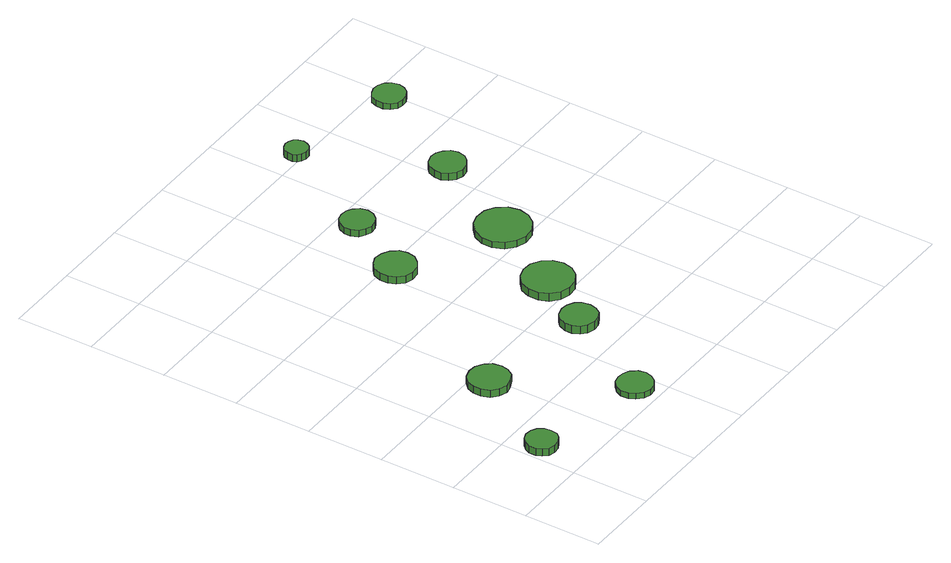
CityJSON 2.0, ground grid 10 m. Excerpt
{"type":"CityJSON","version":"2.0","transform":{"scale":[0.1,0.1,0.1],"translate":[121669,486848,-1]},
"CityObjects":{
"tree1":{"type":"SolitaryVegetationObject","attributes":{"function":"something"},"geometry":[{"type":"MultiSurface","lod":"1","boundaries":[[[0,1,2,3,4,5,6,7,8,9,10,11,12,13,14]],[[15,16,17,18,19,20,21,22,23,24,25,26,27,28,29]],[[0,29,28,1]],[[1,28,27,2]],[[2,27,26,3]],[[3,26,25,4]],[[4,25,24,5]],[[5,24,23,6]],[[6,23,22,7]],[[7,22,21,8]],[[8,21,20,9]],[[9,20,19,10]],[[10,19,18,11]],[[11,18,17,12]],[[12,17,16,13]],[[13,16,15,14]],[[14,15,29,0]]]}]},
"tree2":{"type":"SolitaryVegetationObject","attributes":{"function":"something"},"geometry":[{"type":"MultiSurface","lod":"1","boundaries":[[[30,31,32,33,34,35,36,37,38,39,40,41,42,43,44]],[[45,46,47,48,49,50,51,52,53,54,55,56,57,58,59]],[[30,59,58,31]],[[31,58,57,32]],[[32,57,56,33]],[[33,56,55,34]],[[34,55,54,35]],[[35,54,53,36]],[[36,53,52,37]],[[37,52,51,38]],[[38,51,50,39]],[[39,50,49,40]],[[40,49,48,41]],[[41,48,47,42]],[[42,47,46,43]],[[43,46,45,44]],[[44,45,59,30]]]}]},
"tree3":{"type":"SolitaryVegetationObject","attributes":{"function":"something"},"geometry":[{"type":"MultiSurface","lod":"1","boundaries":[[[60,61,62,63,64,65,66,67,68,69,70,71,72,73,74]],[[75,76,77,78,79,80,81,82,83,84,85,86,87,88,89]],[[60,89,88,61]],[[61,88,87,62]],[[62,87,86,63]],[[63,86,85,64]],[[64,85,84,65]],[[65,84,83,66]],[[66,83,82,67]],[[67,82,81,68]],[[68,81,80,69]],[[69,80,79,70]],[[70,79,78,71]],[[71,78,77,72]],[[72,77,76,73]],[[73,76,75,74]],[[74,75,89,60]]]}]},
"tree4":{"type":"SolitaryVegetationObject","attributes":{"function":"something"},"geometry":[{"type":"MultiSurface","lod":"1","boundaries":[[[90,91,92,93,94,95,96,97,98,99,100,101,102,103,104]],[[105,106,107,108,109,110,111,112,113,114,115,116,117,118,119]],[[90,119,118,91]],[[91,118,117,92]],[[92,117,116,93]],[[93,116,115,94]],[[94,115,114,95]],[[95,114,113,96]],[[96,113,112,97]],[[97,112,111,98]],[[98,111,110,99]],[[99,110,109,100]],[[100,109,108,101]],[[101,108,107,102]],[[102,107,106,103]],[[103,106,105,104]],[[104,105,119,90]]]}]},
"tree5":{"type":"SolitaryVegetationObject","attributes":{"function":"something"},"geometry":[{"type":"MultiSurface","lod":"1","boundaries":[[[120,121,122,123,124,125,126,127,128,129,130,131,132,133,134]],[[135,136,137,138,139,140,141,142,143,144,145,146,147,148,149]],[[120,149,148,121]],[[121,148,147,122]],[[122,147,146,123]],[[123,146,145,124]],[[124,145,144,125]],[[125,144,143,126]],[[126,143,142,127]],[[127,142,141,128]],[[128,141,140,129]],[[129,140,139,130]],[[130,139,138,131]],[[131,138,137,132]],[[132,137,136,133]],[[133,136,135,134]],[[134,135,149,120]]]}]},
"tree6":{"type":"SolitaryVegetationObject","attributes":{"function":"something"},"geometry":[{"type":"MultiSurface","lod":"1","boundaries":[[[150,151,152,153,154,155,156,157,158,159,160,161,162,163,164]],[[165,166,167,168,169,170,171,172,173,174,175,176,177,178,179]],[[150,179,178,151]],[[151,178,177,152]],[[152,177,176,153]],[[153,176,175,154]],[[154,175,174,155]],[[155,174,173,156]],[[156,173,172,157]],[[157,172,171,158]],[[158,171,170,159]],[[159,170,169,160]],[[160,169,168,161]],[[161,168,167,162]],[[162,167,166,163]],[[163,166,165,164]],[[164,165,179,150]]]}]},
"tree7":{"type":"SolitaryVegetationObject","attributes":{"function":"something"},"geometry":[{"type":"MultiSurface","lod":"1","boundaries":[[[180,181,182,183,184,185,186,187,188,189,190,191,192,193,194]],[[195,196,197,198,199,200,201,202,203,204,205,206,207,208,209]],[[180,209,208,181]],[[181,208,207,182]],[[182,207,206,183]],[[183,206,205,184]],[[184,205,204,185]],[[185,204,203,186]],[[186,203,202,187]],[[187,202,201,188]],[[188,201,200,189]],[[189,200,199,190]],[[190,199,198,191]],[[191,198,197,192]],[[192,197,196,193]],[[193,196,195,194]],[[194,195,209,180]]]}]},
"tree8":{"type":"SolitaryVegetationObject","attributes":{"function":"something"},"geometry":[{"type":"MultiSurface","lod":"1","boundaries":[[[210,211,212,213,214,215,216,217,218,219,220,221,222,223,224]],[[225,226,227,228,229,230,231,232,233,234,235,236,237,238,239]],[[210,239,238,211]],[[211,238,237,212]],[[212,237,236,213]],[[213,236,235,214]],[[214,235,234,215]],[[215,234,233,216]],[[216,233,232,217]],[[217,232,231,218]],[[218,231,230,219]],[[219,230,229,220]],[[220,229,228,221]],[[221,228,227,222]],[[222,227,226,223]],[[223,226,225,224]],[[224,225,239,210]]]}]},
"tree9":{"type":"SolitaryVegetationObject","attributes":{"function":"something"},"geometry":[{"type":"MultiSurface","lod":"1","boundaries":[[[240,241,242,243,244,245,246,247,248,249,250,251,252,253,254]],[[255,256,257,258,259,260,261,262,263,264,265,266,267,268,269]],[[240,269,268,241]],[[241,268,267,242]],[[242,267,266,243]],[[243,266,265,244]],[[244,265,264,245]],[[245,264,263,246]],[[246,263,262,247]],[[247,262,261,248]],[[248,261,260,249]],[[249,260,259,250]],[[250,259,258,251]],[[251,258,257,252]],[[252,257,256,253]],[[253,256,255,254]],[[254,255,269,240]]]}]},
"tree10":{"type":"SolitaryVegetationObject","attributes":{"function":"something"},"geometry":[{"type":"MultiSurface","lod":"1","boundaries":[[[270,271,272,273,274,275,276,277,278,279,280,281,282,283,284]],[[285,286,287,288,289,290,291,292,293,294,295,296,297,298,299]],[[270,299,298,271]],[[271,298,297,272]],[[272,297,296,273]],[[273,296,295,274]],[[274,295,294,275]],[[275,294,293,276]],[[276,293,292,277]],[[277,292,291,278]],[[278,291,290,279]],[[279,290,289,280]],[[280,289,288,281]],[[281,288,287,282]],[[282,287,286,283]],[[283,286,285,284]],[[284,285,299,270]]]}]},
"tree11":{"type":"SolitaryVegetationObject","attributes":{"function":"something"},"geometry":[{"type":"MultiSurface","lod":"1","boundaries":[[[300,301,302,303,304,305,306,307,308,309,310,311,312,313,314]],[[315,316,317,318,319,320,321,322,323,324,325,326,327,328,329]],[[300,329,328,301]],[[301,328,327,302]],[[302,327,326,303]],[[303,326,325,304]],[[304,325,324,305]],[[305,324,323,306]],[[306,323,322,307]],[[307,322,321,308]],[[308,321,320,309]],[[309,320,319,310]],[[310,319,318,311]],[[311,318,317,312]],[[312,317,316,313]],[[313,316,315,314]],[[314,315,329,300]]]}]}
},
"vertices":[
[43,60,17],[42,68,17],[37,75,17],[30,79,17],[21,80,17],[13,77,17],[7,71,17],[4,64,17],[4,55,17],[7,48,17],[13,42,17],[21,40,17],[30,41,17],[37,45,17],[42,51,17],[42,51,7],[37,45,7],[30,41,7],[21,40,7],[13,42,7],[7,48,7],[4,55,7],[4,64,7],[7,71,7],[13,77,7],[21,80,7],[30,79,7],[37,75,7],[42,68,7],[43,60,7],
[118,177,16],[116,188,16],[110,196,16],[100,202,16],[90,203,16],[79,200,16],[71,192,16],[67,183,16],[67,172,16],[71,162,16],[79,155,16],[90,151,16],[100,153,16],[110,158,16],[116,167,16],[116,167,6],[110,158,6],[100,153,6],[90,151,6],[79,155,6],[71,162,6],[67,172,6],[67,183,6],[71,192,6],[79,200,6],[90,203,6],[100,202,6],[110,196,6],[116,188,6],[118,177,6],
[200,32,15],[198,41,15],[192,49,15],[184,53,15],[175,54,15],[166,52,15],[159,45,15],[155,37,15],[155,27,15],[159,19,15],[166,12,15],[175,9,15],[184,10,15],[192,15,15],[198,23,15],[198,23,7],[192,15,7],[184,10,7],[175,9,7],[166,12,7],[159,19,7],[155,27,7],[155,37,7],[159,45,7],[166,52,7],[175,54,7],[184,53,7],[192,49,7],[198,41,7],[200,32,7],
[273,157,17],[271,167,17],[266,174,17],[257,179,17],[248,180,17],[238,177,17],[231,171,17],[227,162,17],[227,152,17],[231,143,17],[238,137,17],[248,134,17],[257,135,17],[266,140,17],[271,148,17],[271,148,6],[266,140,6],[257,135,6],[248,134,6],[238,137,6],[231,143,6],[227,152,6],[227,162,6],[231,171,6],[238,177,6],[248,180,6],[257,179,6],[266,174,6],[271,167,6],[273,157,6],
[243,389,16],[241,399,16],[234,408,16],[225,413,16],[214,415,16],[204,411,16],[196,404,16],[192,394,16],[192,383,16],[196,374,16],[204,366,16],[214,363,16],[225,364,16],[234,370,16],[241,378,16],[241,378,6],[234,370,6],[225,364,6],[214,363,6],[204,366,6],[196,374,6],[192,383,6],[192,394,6],[196,404,6],[204,411,6],[214,415,6],[225,413,6],[234,408,6],[241,399,6],[243,389,6],
[324,227,17],[321,240,17],[313,251,17],[301,258,17],[288,259,17],[275,255,17],[265,246,17],[260,234,17],[260,220,17],[265,208,17],[275,199,17],[288,195,17],[301,196,17],[313,203,17],[321,214,17],[321,214,6],[313,203,6],[301,196,6],[288,195,6],[275,199,6],[265,208,6],[260,220,6],[260,234,6],[265,246,6],[275,255,6],[288,259,6],[301,258,6],[313,251,6],[321,240,6],[324,227,6],
[287,473,16],[285,482,16],[279,489,16],[272,493,16],[263,494,16],[255,492,16],[248,486,16],[244,477,16],[244,469,16],[248,460,16],[255,455,16],[263,452,16],[272,453,16],[279,457,16],[285,464,16],[285,464,7],[279,457,7],[272,453,7],[263,452,7],[255,455,7],[248,460,7],[244,469,7],[244,477,7],[248,486,7],[255,492,7],[263,494,7],[272,493,7],[279,489,7],[285,482,7],[287,473,7],
[385,328,15],[382,342,15],[373,354,15],[361,361,15],[346,362,15],[333,358,15],[322,348,15],[316,335,15],[316,321,15],[322,307,15],[333,298,15],[346,293,15],[361,295,15],[373,302,15],[382,314,15],[382,314,6],[373,302,6],[361,295,6],[346,293,6],[333,298,6],[322,307,6],[316,321,6],[316,335,6],[322,348,6],[333,358,6],[346,362,6],[361,361,6],[373,354,6],[382,342,6],[385,328,6],
[358,608,17],[356,614,17],[353,619,17],[348,622,17],[342,623,17],[336,621,17],[331,617,17],[329,611,17],[329,605,17],[331,600,17],[336,596,17],[342,594,17],[348,594,17],[353,597,17],[356,602,17],[356,602,7],[353,597,7],[348,594,7],[342,594,7],[336,596,7],[331,600,7],[329,605,7],[329,611,7],[331,617,7],[336,621,7],[342,623,7],[348,622,7],[353,619,7],[356,614,7],[358,608,7],
[439,448,16],[437,457,16],[431,464,16],[423,469,16],[414,470,16],[405,467,16],[398,461,16],[394,452,16],[394,443,16],[398,434,16],[405,428,16],[414,425,16],[423,426,16],[431,431,16],[437,438,16],[437,438,6],[431,431,6],[423,426,6],[414,425,6],[405,428,6],[398,434,6],[394,443,6],[394,452,6],[398,461,6],[405,467,6],[414,470,6],[423,469,6],[431,464,6],[437,457,6],[439,448,6],
[513,578,15],[511,587,15],[506,594,15],[498,598,15],[490,599,15],[482,596,15],[475,591,15],[472,583,15],[472,574,15],[475,566,15],[482,560,15],[490,558,15],[498,559,15],[506,563,15],[511,570,15],[511,570,7],[506,563,7],[498,559,7],[490,558,7],[482,560,7],[475,566,7],[472,574,7],[472,583,7],[475,591,7],[482,596,7],[490,599,7],[498,598,7],[506,594,7],[511,587,7],[513,578,7]
]}
